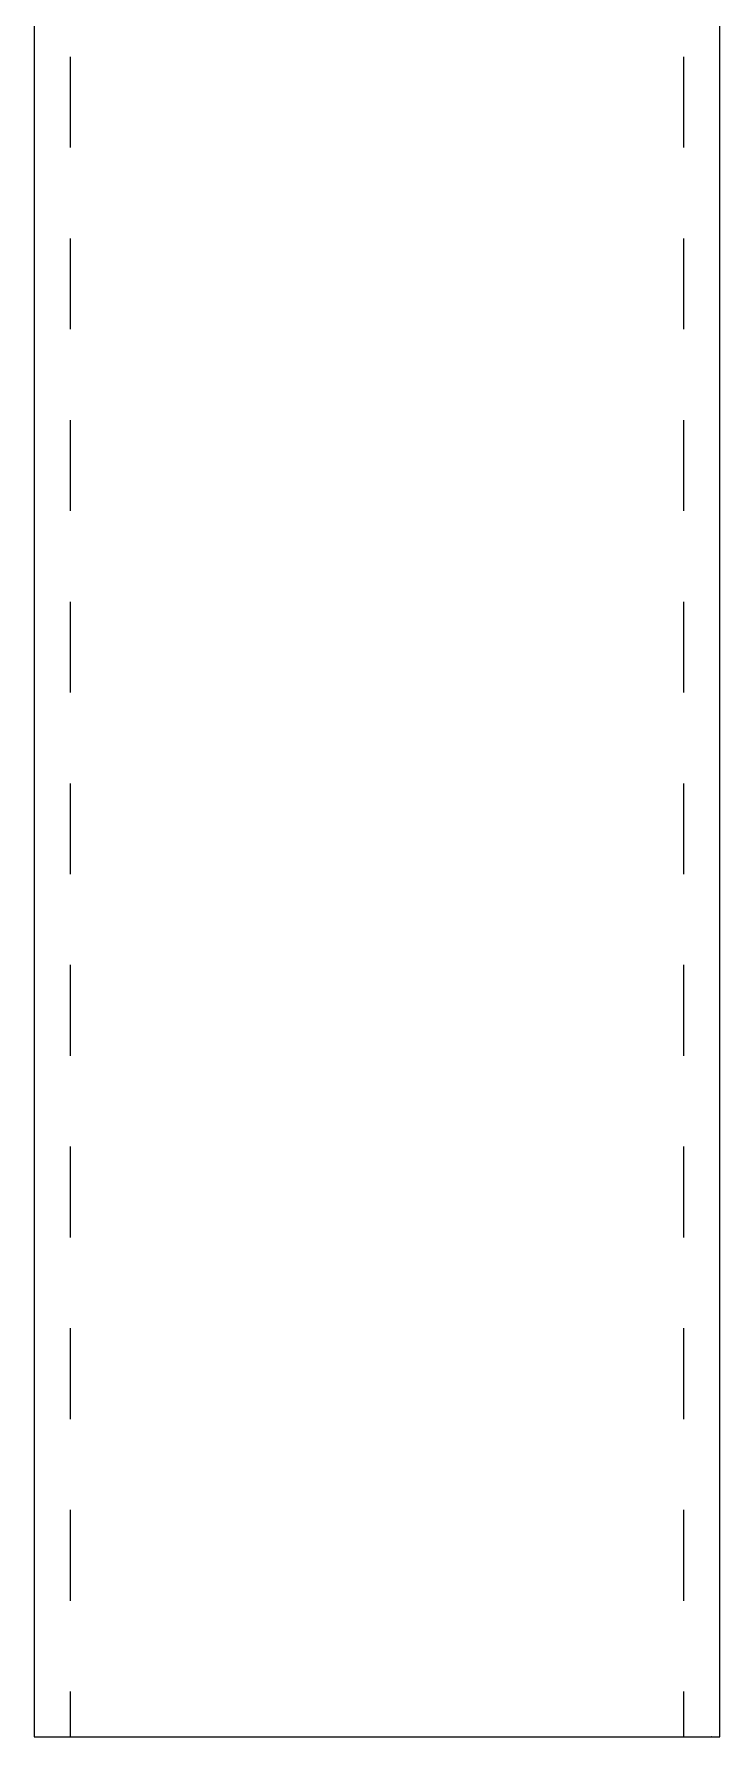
# Model space of a CAD drawing. Header units: millimetres. Extents: x 2210 to 79821, y -19430 to 2344.
# Drawn here: x 8947.04 to 8954.64, y 1585.45 to 1604.32 of the extents above; entities that cross this region are included whole.
import ezdxf

# ---------------------------------------------------------------- set-up
doc = ezdxf.new("R2010")
doc.units = ezdxf.units.MM
doc.layers.add('101', color=7, linetype='Continuous', true_color=0xffffff)

msp = doc.modelspace()

# ---------------------------------------------------------------- linework, layer by layer
at = {"layer": '101', "color": 92, "linetype": 'Continuous', "lineweight": 25}
for p, q in [((8947.037, 1714.25), (8947.037, 1585.45)), ((8954.637, 1585.45), (8954.637, 1714.25))]:
    msp.add_line(p, q, dxfattribs=at)
at = {"layer": '101', "color": 53, "linetype": 'Continuous', "lineweight": 18}
for p, q in [((8947.437, 1604.065), (8947.437, 1603.059)), ((8954.237, 1603.059), (8954.237, 1604.065)), ((8947.437, 1602.053), (8947.437, 1601.047)), ((8954.237, 1601.047), (8954.237, 1602.053)), ((8947.437, 1600.04), (8947.437, 1599.034)), ((8954.237, 1599.034), (8954.237, 1600.04)), ((8947.437, 1598.028), (8947.437, 1597.022)), ((8954.237, 1597.022), (8954.237, 1598.028)), ((8947.437, 1596.015), (8947.437, 1595.009)), ((8954.237, 1595.009), (8954.237, 1596.015)), ((8947.437, 1594.003), (8947.437, 1592.997)), ((8954.237, 1592.997), (8954.237, 1594.003)), ((8947.437, 1591.99), (8947.437, 1590.984)), ((8954.237, 1590.984), (8954.237, 1591.99)), ((8947.437, 1589.978), (8947.437, 1588.972)), ((8954.237, 1588.972), (8954.237, 1589.978)), ((8947.437, 1587.965), (8947.437, 1586.959)), ((8954.237, 1586.959), (8954.237, 1587.965)), ((8947.437, 1585.953), (8947.437, 1585.45)), ((8954.237, 1585.45), (8954.237, 1585.953))]:
    msp.add_line(p, q, dxfattribs=at)
at = {"layer": '101', "color": 92, "linetype": 'Continuous', "lineweight": 25}
msp.add_open_spline([(8947.037, 1585.45), (8947.147, 1585.45), (8947.993, 1585.45), (8949.489, 1585.45), (8950.379, 1585.45), (8952.184, 1585.45), (8953.681, 1585.45), (8954.527, 1585.45), (8954.637, 1585.45)], degree=1, knots=[0, 0, 0.014529, 0.125745, 0.322698, 0.439732, 0.677302, 0.874257, 0.985471, 1, 1], dxfattribs=at)

doc.saveas('drawing.dxf')
